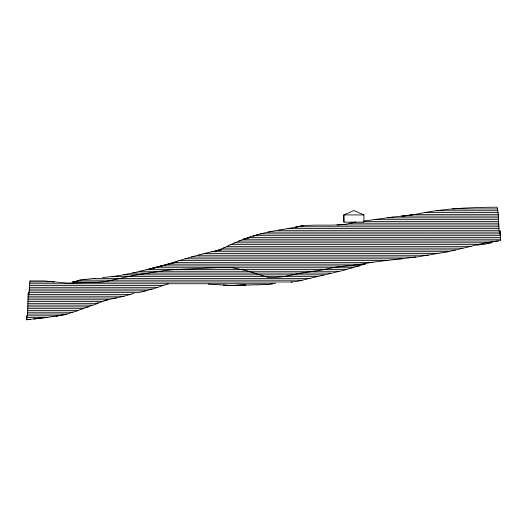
<?xml version="1.0" encoding="UTF-8"?>
<svg xmlns="http://www.w3.org/2000/svg" width="527" height="527" viewBox="0 0 527 527"><rect width="100%" height="100%" fill="white"/><g stroke="black" fill="none" stroke-linecap="round" stroke-linejoin="round"><path stroke-width="0.79" d="M499.958 234.489L500.103 230.885L500.65 240.503L485.71 242.776L448.345 251.708L418.464 256.715L373.63 262.084L358.689 264.659L336.272 267.018L321.332 270.035L298.914 273.46L283.974 276.583L276.497 277.406L269.027 277.676L246.61 270.674L231.669 267.545L216.729 267.604L171.894 269.791L164.424 270.621L134.537 275.213L104.649 281.793L97.179 282.373L67.291 283.078L44.874 280.97L29.934 280.904L28.926 295.074L28.28 292.716L28.188 293.401L27.635 312.366L26.627 319.797L41.567 317.946L34.005 318.888L41.475 318.295L56.422 316.022M217.868 250.588L228.738 245.628M228.646 245.457L243.593 239.186M95.842 303.631L98.081 302.603M93.694 304.975L108.634 299.211M244.903 238.968L250.878 236.524L258.349 234.436M217.625 250.641L221.36 249.126L217.921 250.661L221.63 249.442L214.911 251.201M92.106 305.258L79.399 309.935M253.032 236.406C269.073 230.464 286.477 229.495 303.091 225.642L295.528 227.177C315.153 222.565 335.903 228.119 355.488 221.986M168.502 283.737L153.561 288.704L138.614 292.643L28.484 292.65M365.705 263.869L343.288 270.404L298.545 281.089L291.075 282.11M217.803 250.615L221.544 249.376M73.49 282.149L80.216 279.969L95.156 278.302M78.747 310.37L63.8 314.975L56.33 316.048L63.892 314.553M244.923 239.106L250.971 237.203L243.5 239.054M133.95 293.387L123.489 296.352L104.063 300.568M76.415 310.778L78.655 310.192M217.941 250.523L221.722 249.653C201.433 253.487 181.696 259.877 161.947 265.845L177.164 261.985L147.935 269.508L154.754 267.709L132.336 273.111L117.389 275.931M492.264 242.525L484.794 244.212L477.324 245.108M414.901 214.542C441.837 208.455 469.57 207.401 497.093 207.203L498.186 213.501A338.15 3.847 90 0 1 498.463 217.671L499.069 231.274M401.633 216.307L415.085 214.377L498.246 214.305M72.838 281.813L80.308 280.516M414.993 214.324L409.011 215.319L415.085 214.377M275.766 283.262L268.296 284.501L230.846 285.529L208.336 284.125M392.846 217.038L363.709 221.07M392.76 217.058L407.7 215.49M117.481 275.937L102.541 277.577M238.316 285.252L245.878 284.942L230.938 285.542L223.376 285.1M230.846 285.529L238.408 285.245M452.1 208.962L497.613 208.962M436.284 210.741L497.975 210.741M424.854 212.519L498.12 212.519M363.926 214.917L343.703 214.917L343.92 222.117L363.926 222.117L363.926 214.917L353.927 210.53L343.92 214.917L343.92 222.117M401.666 216.083L498.371 216.083M387.233 217.862L498.47 217.862M374.835 219.647L498.555 219.647M363.735 221.426L498.647 221.426M349.144 223.204L498.733 223.204M336.865 224.983L498.812 224.983M296.839 226.768L498.885 226.768M287.584 228.547L498.957 228.547M278.546 230.325L499.029 230.325M268.085 232.111L500.275 232.111M260.173 233.889L500.393 233.889M253.928 235.668L500.485 235.668M248.612 237.453L431.461 237.453M431.87 237.453L500.545 237.453M243.125 239.232L500.604 239.232M238.751 241.01L498.278 241.01M234.41 242.795L491.098 242.795M230.556 244.574L481.783 244.574M227.091 246.353L471.026 246.353M223.178 248.131L462.93 248.131M219.304 249.917L455.42 249.917M211.479 251.695L448.398 251.695M204.957 253.474L438.602 253.474M198.152 255.259L428.306 255.259M191.255 257.038L415.928 257.038M184.924 258.816L402.167 258.816M178.917 260.601L387.325 260.601M173.383 262.38L372.833 262.38M167.85 264.159L364.842 264.159M160.952 265.937L359.519 265.937M153.943 267.723L353.433 267.723M147.125 269.501L346.779 269.501M139.583 271.28L338.953 271.28M132.521 273.065L330.877 273.065M123.812 274.844L259.218 274.844M260.134 274.844L324.006 274.844M111.349 276.622L317.307 276.622M94.135 278.408L310.047 278.408M79.544 280.186L301.984 280.186M29.808 281.965L54.597 281.965M72.146 281.965L292.156 281.965M29.65 283.743L272.854 283.743M29.486 285.529L163.179 285.529M230.661 285.529L231.34 285.529M29.387 287.307L157.81 287.307M29.295 289.086L152.178 289.086M29.216 290.871L145.722 290.871M28.155 294.428L130.538 294.428M28.102 296.214L123.997 296.214M28.056 297.992L116.579 297.992M28.01 299.771L107.613 299.771M27.971 301.549L101.975 301.549M27.931 303.335L97.607 303.335M27.885 305.113L93.338 305.113M27.832 306.892L88.688 306.892M27.779 308.677L83.76 308.677M27.714 310.456L78.49 310.456M27.641 312.234L72.878 312.234M27.523 314.02L67.015 314.02M27.068 315.798L58.069 315.798M26.963 317.577L46.923 317.577M26.35 315.956L26.534 319.309L30.296 319.355M26.534 319.309L26.627 319.797M154.569 267.512L148.588 269.58L162.132 265.687L154.569 267.512"/></g></svg>
